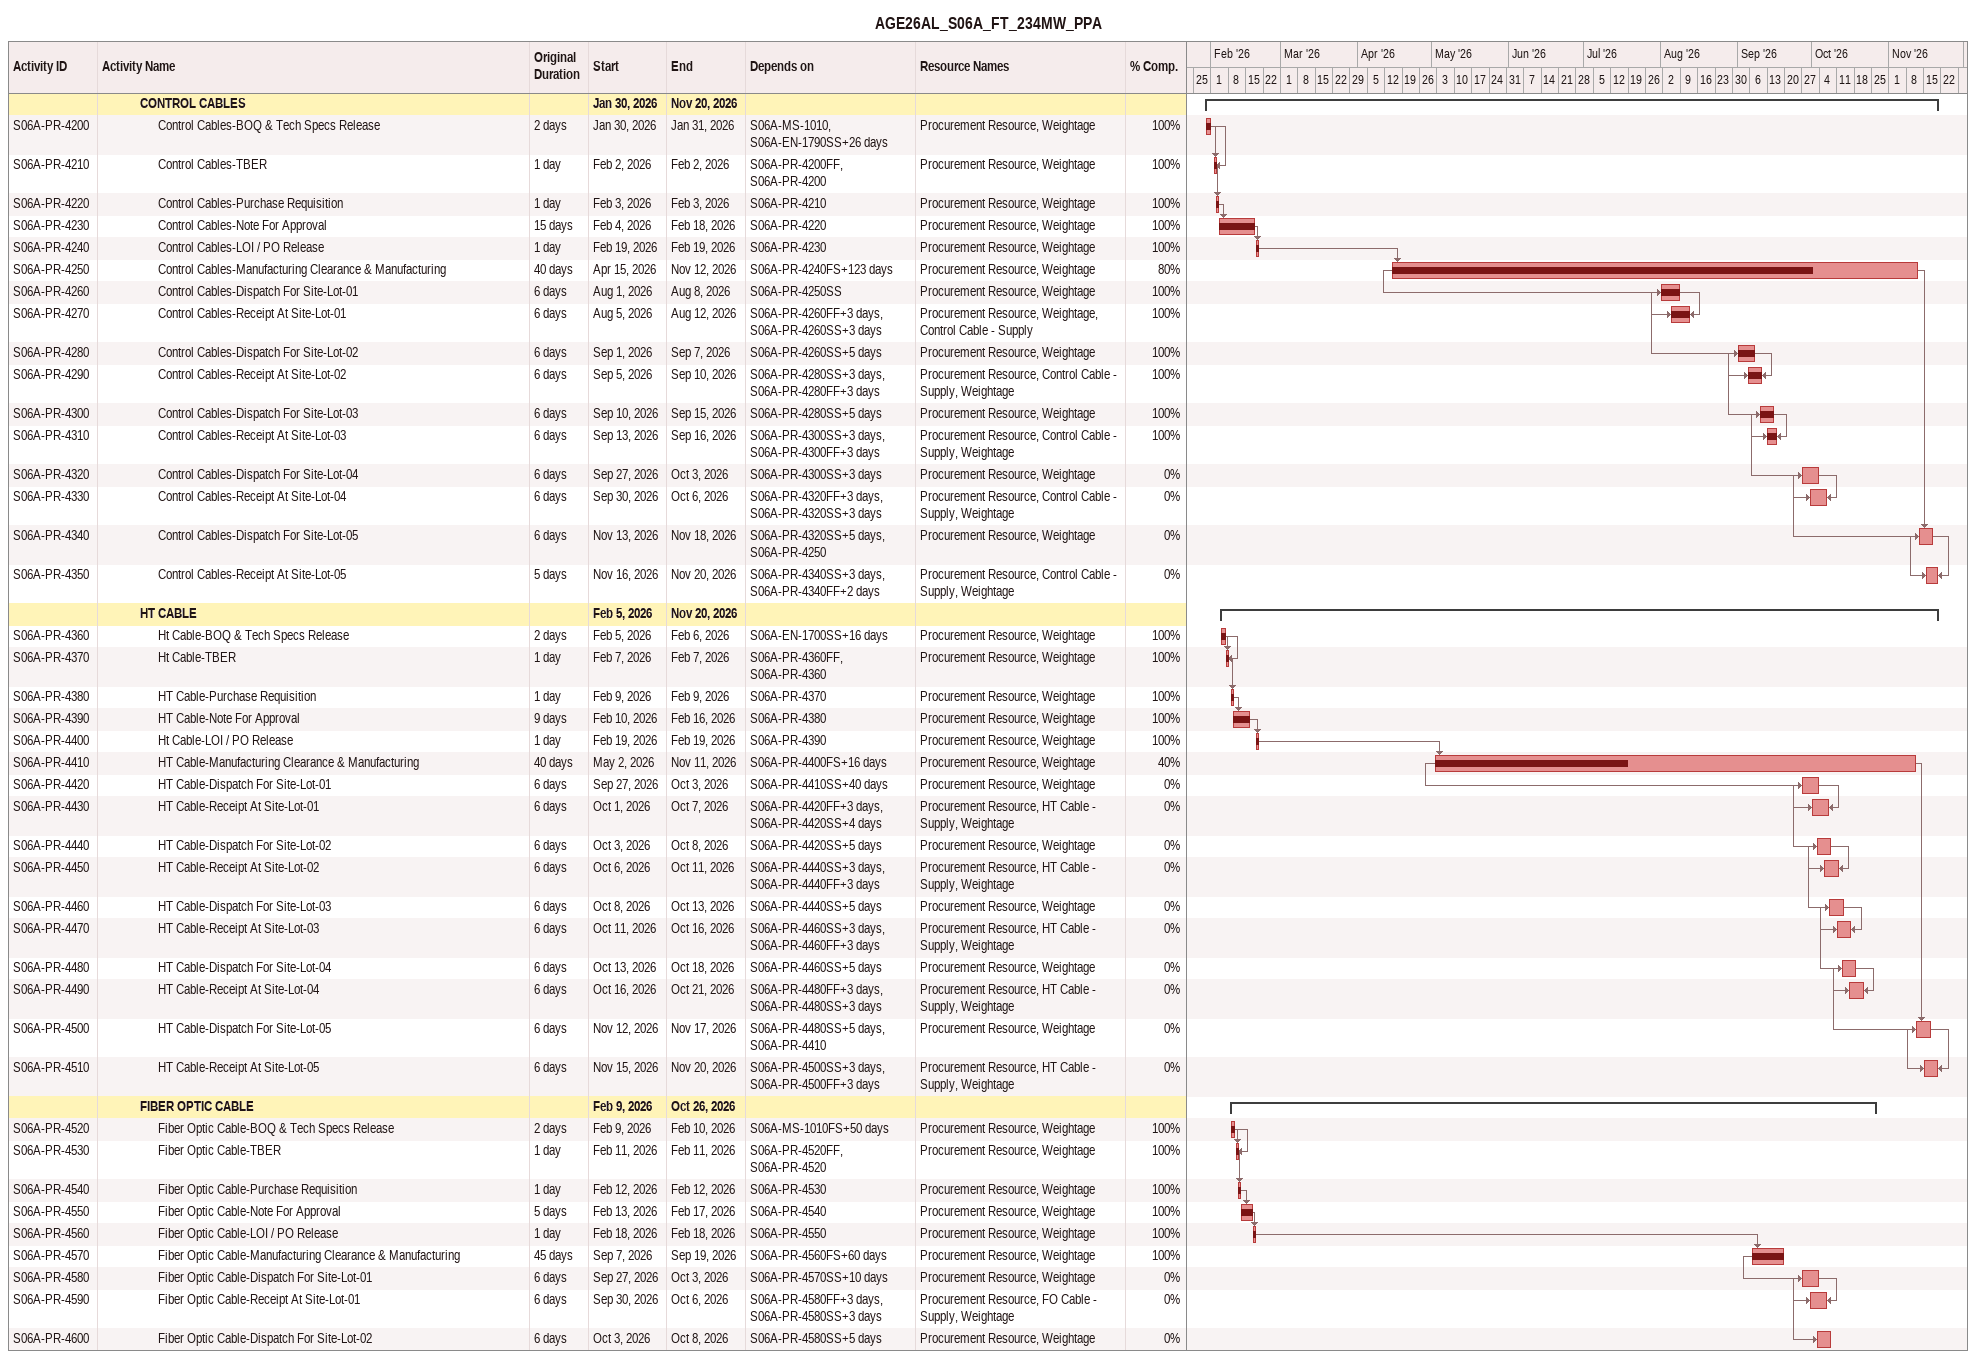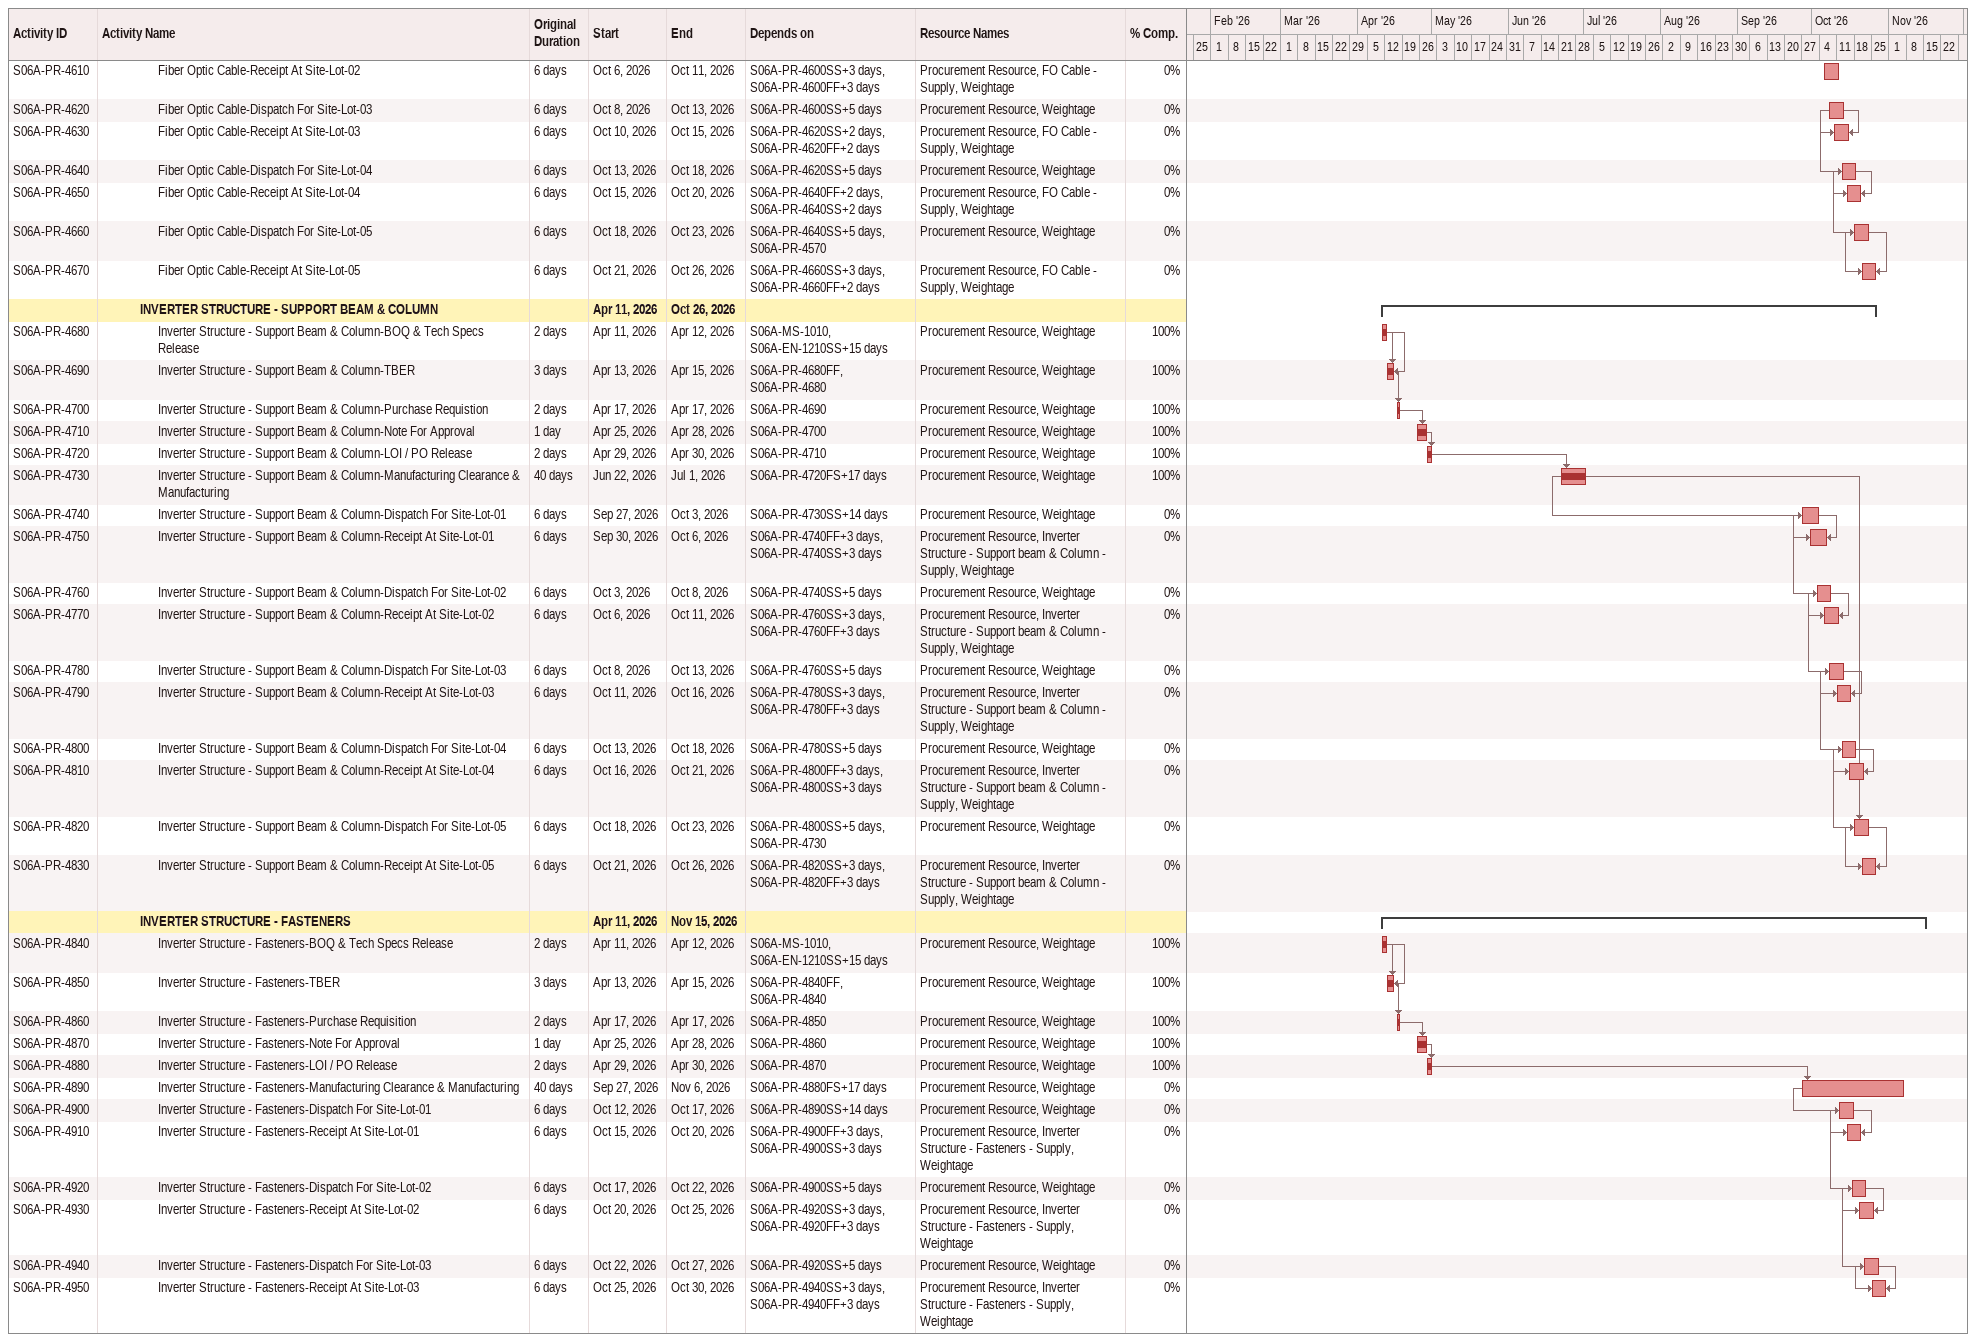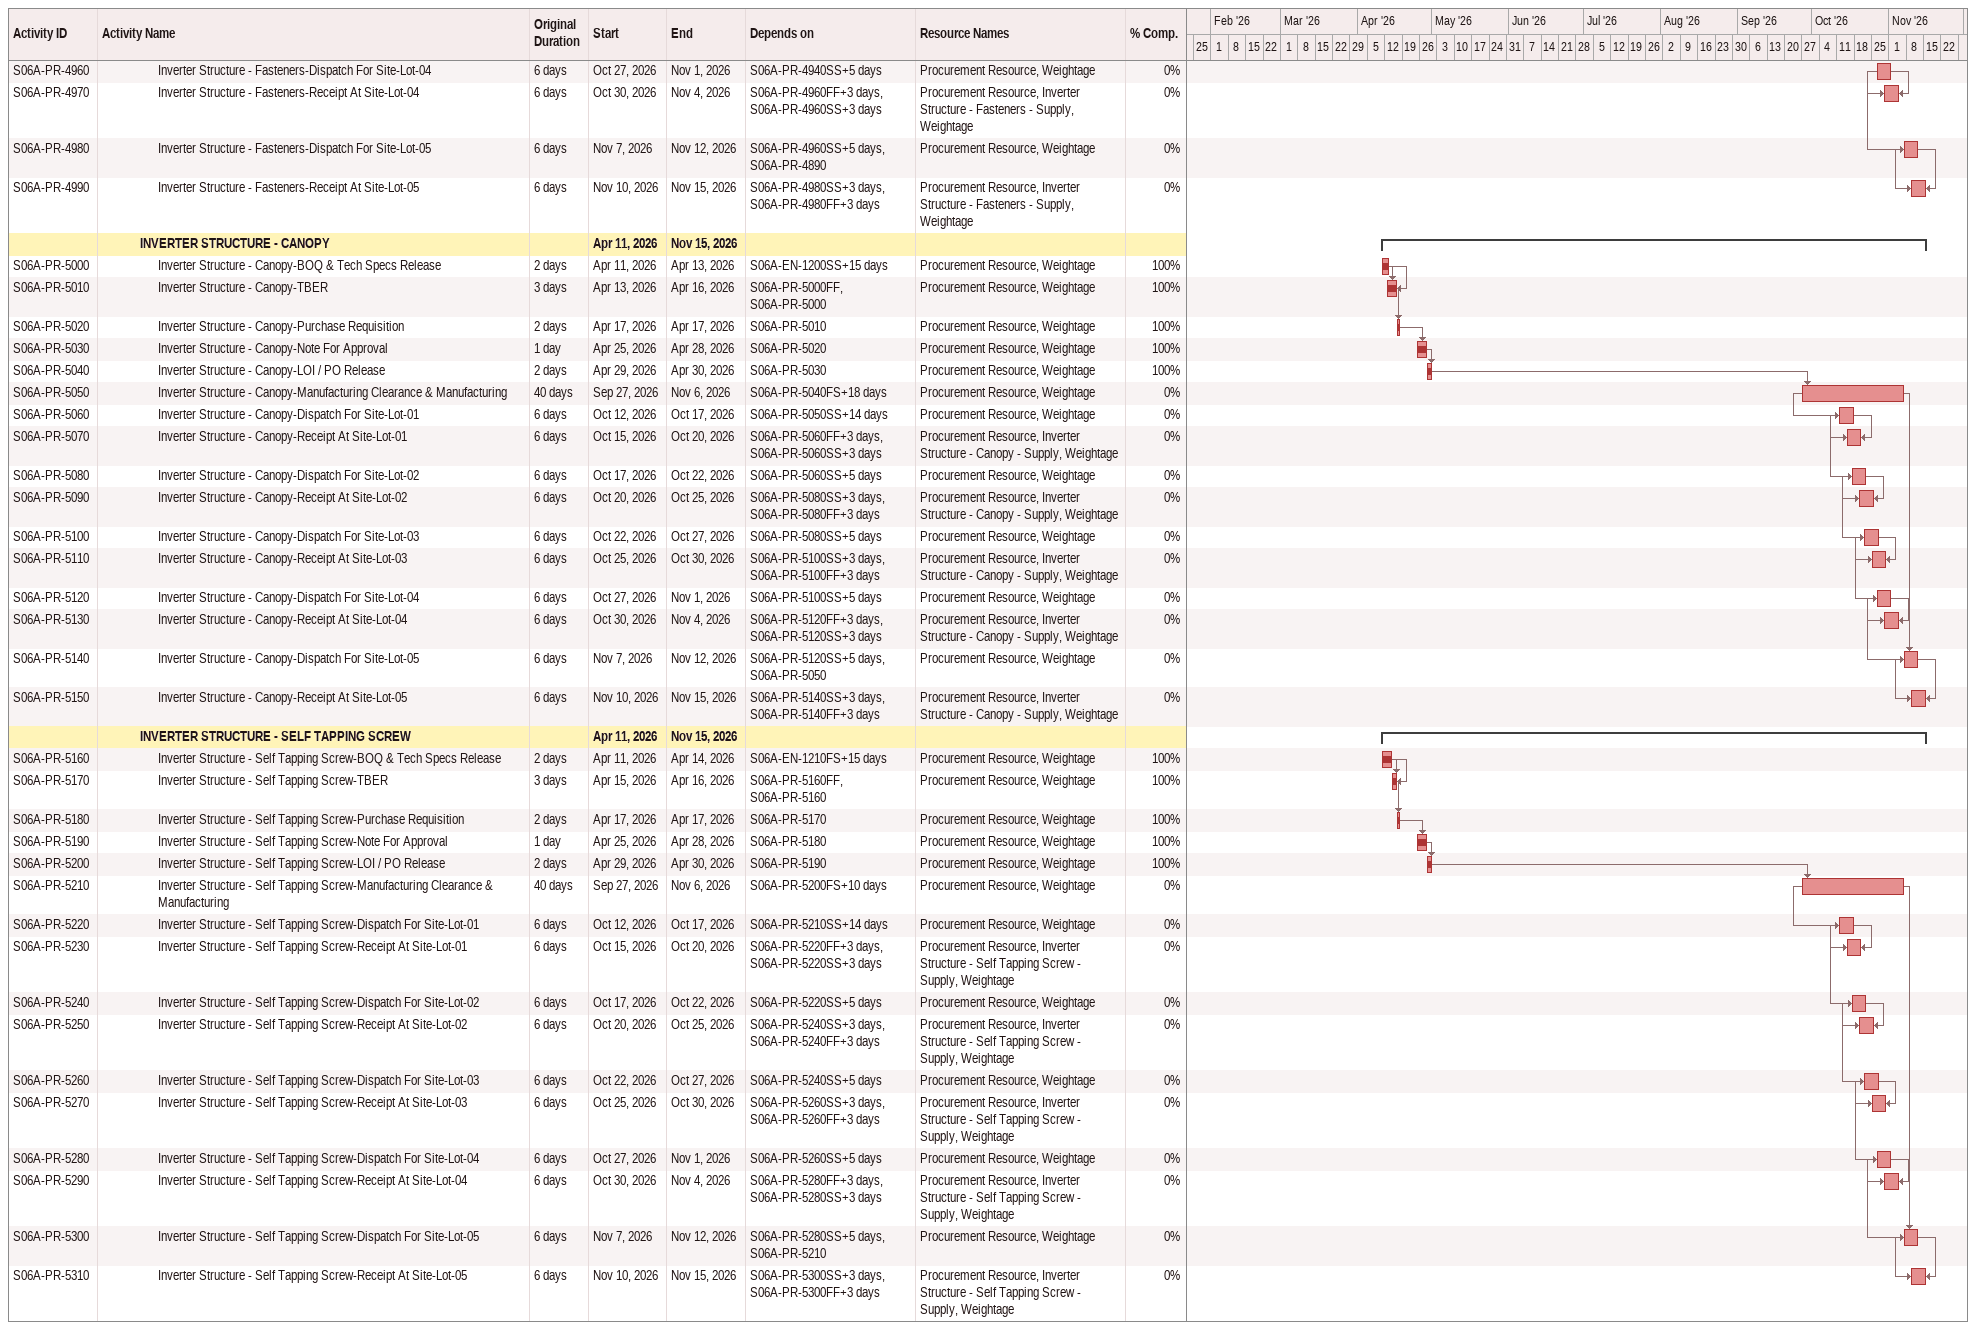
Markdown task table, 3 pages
AGE26AL_S06A_FT_234MW_PPA

| ID | Level | Task | Original duration | Start | Finish | Predecessors | Resources | % complete |
|---|---|---|---|---|---|---|---|---|
|  | 3 | **CONTROL CABLES** |  | 2026-01-30 | 2026-11-20 |  |  |  |
| S06A-PR-4200 | 4 | Control Cables-BOQ & Tech Specs Release | 2d | 2026-01-30 | 2026-01-31 | S06A-MS-1010, S06A-EN-1790SS+26d | Procurement Resource, Weightage | 100 |
| S06A-PR-4210 | 4 | Control Cables-TBER | 1d | 2026-02-02 | 2026-02-02 | S06A-PR-4200FF, S06A-PR-4200 | Procurement Resource, Weightage | 100 |
| S06A-PR-4220 | 4 | Control Cables-Purchase Requisition | 1d | 2026-02-03 | 2026-02-03 | S06A-PR-4210 | Procurement Resource, Weightage | 100 |
| S06A-PR-4230 | 4 | Control Cables-Note For Approval | 15d | 2026-02-04 | 2026-02-18 | S06A-PR-4220 | Procurement Resource, Weightage | 100 |
| S06A-PR-4240 | 4 | Control Cables-LOI / PO Release | 1d | 2026-02-19 | 2026-02-19 | S06A-PR-4230 | Procurement Resource, Weightage | 100 |
| S06A-PR-4250 | 4 | Control Cables-Manufacturing Clearance & Manufacturing | 40d | 2026-04-15 | 2026-11-12 | S06A-PR-4240FS+123d | Procurement Resource, Weightage | 80 |
| S06A-PR-4260 | 4 | Control Cables-Dispatch For Site-Lot-01 | 6d | 2026-08-01 | 2026-08-08 | S06A-PR-4250SS | Procurement Resource, Weightage | 100 |
| S06A-PR-4270 | 4 | Control Cables-Receipt At Site-Lot-01 | 6d | 2026-08-05 | 2026-08-12 | S06A-PR-4260FF+3d, S06A-PR-4260SS+3d | Procurement Resource, Weightage, Control Cable - Supply | 100 |
| S06A-PR-4280 | 4 | Control Cables-Dispatch For Site-Lot-02 | 6d | 2026-09-01 | 2026-09-07 | S06A-PR-4260SS+5d | Procurement Resource, Weightage | 100 |
| S06A-PR-4290 | 4 | Control Cables-Receipt At Site-Lot-02 | 6d | 2026-09-05 | 2026-09-10 | S06A-PR-4280SS+3d, S06A-PR-4280FF+3d | Procurement Resource, Control Cable - Supply, Weightage | 100 |
| S06A-PR-4300 | 4 | Control Cables-Dispatch For Site-Lot-03 | 6d | 2026-09-10 | 2026-09-15 | S06A-PR-4280SS+5d | Procurement Resource, Weightage | 100 |
| S06A-PR-4310 | 4 | Control Cables-Receipt At Site-Lot-03 | 6d | 2026-09-13 | 2026-09-16 | S06A-PR-4300SS+3d, S06A-PR-4300FF+3d | Procurement Resource, Control Cable - Supply, Weightage | 100 |
| S06A-PR-4320 | 4 | Control Cables-Dispatch For Site-Lot-04 | 6d | 2026-09-27 | 2026-10-03 | S06A-PR-4300SS+3d | Procurement Resource, Weightage | 0 |
| S06A-PR-4330 | 4 | Control Cables-Receipt At Site-Lot-04 | 6d | 2026-09-30 | 2026-10-06 | S06A-PR-4320FF+3d, S06A-PR-4320SS+3d | Procurement Resource, Control Cable - Supply, Weightage | 0 |
| S06A-PR-4340 | 4 | Control Cables-Dispatch For Site-Lot-05 | 6d | 2026-11-13 | 2026-11-18 | S06A-PR-4320SS+5d, S06A-PR-4250 | Procurement Resource, Weightage | 0 |
| S06A-PR-4350 | 4 | Control Cables-Receipt At Site-Lot-05 | 5d | 2026-11-16 | 2026-11-20 | S06A-PR-4340SS+3d, S06A-PR-4340FF+2d | Procurement Resource, Control Cable - Supply, Weightage | 0 |
|  | 3 | **HT CABLE** |  | 2026-02-05 | 2026-11-20 |  |  |  |
| S06A-PR-4360 | 4 | Ht Cable-BOQ & Tech Specs Release | 2d | 2026-02-05 | 2026-02-06 | S06A-EN-1700SS+16d | Procurement Resource, Weightage | 100 |
| S06A-PR-4370 | 4 | Ht Cable-TBER | 1d | 2026-02-07 | 2026-02-07 | S06A-PR-4360FF, S06A-PR-4360 | Procurement Resource, Weightage | 100 |
| S06A-PR-4380 | 4 | HT Cable-Purchase Requisition | 1d | 2026-02-09 | 2026-02-09 | S06A-PR-4370 | Procurement Resource, Weightage | 100 |
| S06A-PR-4390 | 4 | HT Cable-Note For Approval | 9d | 2026-02-10 | 2026-02-16 | S06A-PR-4380 | Procurement Resource, Weightage | 100 |
| S06A-PR-4400 | 4 | Ht Cable-LOI / PO Release | 1d | 2026-02-19 | 2026-02-19 | S06A-PR-4390 | Procurement Resource, Weightage | 100 |
| S06A-PR-4410 | 4 | HT Cable-Manufacturing Clearance & Manufacturing | 40d | 2026-05-02 | 2026-11-11 | S06A-PR-4400FS+16d | Procurement Resource, Weightage | 40 |
| S06A-PR-4420 | 4 | HT Cable-Dispatch For Site-Lot-01 | 6d | 2026-09-27 | 2026-10-03 | S06A-PR-4410SS+40d | Procurement Resource, Weightage | 0 |
| S06A-PR-4430 | 4 | HT Cable-Receipt At Site-Lot-01 | 6d | 2026-10-01 | 2026-10-07 | S06A-PR-4420FF+3d, S06A-PR-4420SS+4d | Procurement Resource, HT Cable - Supply, Weightage | 0 |
| S06A-PR-4440 | 4 | HT Cable-Dispatch For Site-Lot-02 | 6d | 2026-10-03 | 2026-10-08 | S06A-PR-4420SS+5d | Procurement Resource, Weightage | 0 |
| S06A-PR-4450 | 4 | HT Cable-Receipt At Site-Lot-02 | 6d | 2026-10-06 | 2026-10-11 | S06A-PR-4440SS+3d, S06A-PR-4440FF+3d | Procurement Resource, HT Cable - Supply, Weightage | 0 |
| S06A-PR-4460 | 4 | HT Cable-Dispatch For Site-Lot-03 | 6d | 2026-10-08 | 2026-10-13 | S06A-PR-4440SS+5d | Procurement Resource, Weightage | 0 |
| S06A-PR-4470 | 4 | HT Cable-Receipt At Site-Lot-03 | 6d | 2026-10-11 | 2026-10-16 | S06A-PR-4460SS+3d, S06A-PR-4460FF+3d | Procurement Resource, HT Cable - Supply, Weightage | 0 |
| S06A-PR-4480 | 4 | HT Cable-Dispatch For Site-Lot-04 | 6d | 2026-10-13 | 2026-10-18 | S06A-PR-4460SS+5d | Procurement Resource, Weightage | 0 |
| S06A-PR-4490 | 4 | HT Cable-Receipt At Site-Lot-04 | 6d | 2026-10-16 | 2026-10-21 | S06A-PR-4480FF+3d, S06A-PR-4480SS+3d | Procurement Resource, HT Cable - Supply, Weightage | 0 |
| S06A-PR-4500 | 4 | HT Cable-Dispatch For Site-Lot-05 | 6d | 2026-11-12 | 2026-11-17 | S06A-PR-4480SS+5d, S06A-PR-4410 | Procurement Resource, Weightage | 0 |
| S06A-PR-4510 | 4 | HT Cable-Receipt At Site-Lot-05 | 6d | 2026-11-15 | 2026-11-20 | S06A-PR-4500SS+3d, S06A-PR-4500FF+3d | Procurement Resource, HT Cable - Supply, Weightage | 0 |
|  | 3 | **FIBER OPTIC CABLE** |  | 2026-02-09 | 2026-10-26 |  |  |  |
| S06A-PR-4520 | 4 | Fiber Optic Cable-BOQ & Tech Specs Release | 2d | 2026-02-09 | 2026-02-10 | S06A-MS-1010FS+50d | Procurement Resource, Weightage | 100 |
| S06A-PR-4530 | 4 | Fiber Optic Cable-TBER | 1d | 2026-02-11 | 2026-02-11 | S06A-PR-4520FF, S06A-PR-4520 | Procurement Resource, Weightage | 100 |
| S06A-PR-4540 | 4 | Fiber Optic Cable-Purchase Requisition | 1d | 2026-02-12 | 2026-02-12 | S06A-PR-4530 | Procurement Resource, Weightage | 100 |
| S06A-PR-4550 | 4 | Fiber Optic Cable-Note For Approval | 5d | 2026-02-13 | 2026-02-17 | S06A-PR-4540 | Procurement Resource, Weightage | 100 |
| S06A-PR-4560 | 4 | Fiber Optic Cable-LOI / PO Release | 1d | 2026-02-18 | 2026-02-18 | S06A-PR-4550 | Procurement Resource, Weightage | 100 |
| S06A-PR-4570 | 4 | Fiber Optic Cable-Manufacturing Clearance & Manufacturing | 45d | 2026-09-07 | 2026-09-19 | S06A-PR-4560FS+60d | Procurement Resource, Weightage | 100 |
| S06A-PR-4580 | 4 | Fiber Optic Cable-Dispatch For Site-Lot-01 | 6d | 2026-09-27 | 2026-10-03 | S06A-PR-4570SS+10d | Procurement Resource, Weightage | 0 |
| S06A-PR-4590 | 4 | Fiber Optic Cable-Receipt At Site-Lot-01 | 6d | 2026-09-30 | 2026-10-06 | S06A-PR-4580FF+3d, S06A-PR-4580SS+3d | Procurement Resource, FO Cable - Supply, Weightage | 0 |
| S06A-PR-4600 | 4 | Fiber Optic Cable-Dispatch For Site-Lot-02 | 6d | 2026-10-03 | 2026-10-08 | S06A-PR-4580SS+5d | Procurement Resource, Weightage | 0 |
| S06A-PR-4610 | 4 | Fiber Optic Cable-Receipt At Site-Lot-02 | 6d | 2026-10-06 | 2026-10-11 | S06A-PR-4600SS+3d, S06A-PR-4600FF+3d | Procurement Resource, FO Cable - Supply, Weightage | 0 |
| S06A-PR-4620 | 4 | Fiber Optic Cable-Dispatch For Site-Lot-03 | 6d | 2026-10-08 | 2026-10-13 | S06A-PR-4600SS+5d | Procurement Resource, Weightage | 0 |
| S06A-PR-4630 | 4 | Fiber Optic Cable-Receipt At Site-Lot-03 | 6d | 2026-10-10 | 2026-10-15 | S06A-PR-4620SS+2d, S06A-PR-4620FF+2d | Procurement Resource, FO Cable - Supply, Weightage | 0 |
| S06A-PR-4640 | 4 | Fiber Optic Cable-Dispatch For Site-Lot-04 | 6d | 2026-10-13 | 2026-10-18 | S06A-PR-4620SS+5d | Procurement Resource, Weightage | 0 |
| S06A-PR-4650 | 4 | Fiber Optic Cable-Receipt At Site-Lot-04 | 6d | 2026-10-15 | 2026-10-20 | S06A-PR-4640FF+2d, S06A-PR-4640SS+2d | Procurement Resource, FO Cable - Supply, Weightage | 0 |
| S06A-PR-4660 | 4 | Fiber Optic Cable-Dispatch For Site-Lot-05 | 6d | 2026-10-18 | 2026-10-23 | S06A-PR-4640SS+5d, S06A-PR-4570 | Procurement Resource, Weightage | 0 |
| S06A-PR-4670 | 4 | Fiber Optic Cable-Receipt At Site-Lot-05 | 6d | 2026-10-21 | 2026-10-26 | S06A-PR-4660SS+3d, S06A-PR-4660FF+2d | Procurement Resource, FO Cable - Supply, Weightage | 0 |
|  | 3 | **INVERTER STRUCTURE - SUPPORT BEAM & COLUMN** |  | 2026-04-11 | 2026-10-26 |  |  |  |
| S06A-PR-4680 | 4 | Inverter Structure - Support Beam & Column-BOQ & Tech Specs Release | 2d | 2026-04-11 | 2026-04-12 | S06A-MS-1010, S06A-EN-1210SS+15d | Procurement Resource, Weightage | 100 |
| S06A-PR-4690 | 4 | Inverter Structure - Support Beam & Column-TBER | 3d | 2026-04-13 | 2026-04-15 | S06A-PR-4680FF, S06A-PR-4680 | Procurement Resource, Weightage | 100 |
| S06A-PR-4700 | 4 | Inverter Structure - Support Beam & Column-Purchase Requistion | 2d | 2026-04-17 | 2026-04-17 | S06A-PR-4690 | Procurement Resource, Weightage | 100 |
| S06A-PR-4710 | 4 | Inverter Structure - Support Beam & Column-Note For Approval | 1d | 2026-04-25 | 2026-04-28 | S06A-PR-4700 | Procurement Resource, Weightage | 100 |
| S06A-PR-4720 | 4 | Inverter Structure - Support Beam & Column-LOI / PO Release | 2d | 2026-04-29 | 2026-04-30 | S06A-PR-4710 | Procurement Resource, Weightage | 100 |
| S06A-PR-4730 | 4 | Inverter Structure - Support Beam & Column-Manufacturing Clearance & Manufacturing | 40d | 2026-06-22 | 2026-07-01 | S06A-PR-4720FS+17d | Procurement Resource, Weightage | 100 |
| S06A-PR-4740 | 4 | Inverter Structure - Support Beam & Column-Dispatch For Site-Lot-01 | 6d | 2026-09-27 | 2026-10-03 | S06A-PR-4730SS+14d | Procurement Resource, Weightage | 0 |
| S06A-PR-4750 | 4 | Inverter Structure - Support Beam & Column-Receipt At Site-Lot-01 | 6d | 2026-09-30 | 2026-10-06 | S06A-PR-4740FF+3d, S06A-PR-4740SS+3d | Procurement Resource, Inverter Structure - Support beam & Column - Supply, Weightage | 0 |
| S06A-PR-4760 | 4 | Inverter Structure - Support Beam & Column-Dispatch For Site-Lot-02 | 6d | 2026-10-03 | 2026-10-08 | S06A-PR-4740SS+5d | Procurement Resource, Weightage | 0 |
| S06A-PR-4770 | 4 | Inverter Structure - Support Beam & Column-Receipt At Site-Lot-02 | 6d | 2026-10-06 | 2026-10-11 | S06A-PR-4760SS+3d, S06A-PR-4760FF+3d | Procurement Resource, Inverter Structure - Support beam & Column - Supply, Weightage | 0 |
| S06A-PR-4780 | 4 | Inverter Structure - Support Beam & Column-Dispatch For Site-Lot-03 | 6d | 2026-10-08 | 2026-10-13 | S06A-PR-4760SS+5d | Procurement Resource, Weightage | 0 |
| S06A-PR-4790 | 4 | Inverter Structure - Support Beam & Column-Receipt At Site-Lot-03 | 6d | 2026-10-11 | 2026-10-16 | S06A-PR-4780SS+3d, S06A-PR-4780FF+3d | Procurement Resource, Inverter Structure - Support beam & Column - Supply, Weightage | 0 |
| S06A-PR-4800 | 4 | Inverter Structure - Support Beam & Column-Dispatch For Site-Lot-04 | 6d | 2026-10-13 | 2026-10-18 | S06A-PR-4780SS+5d | Procurement Resource, Weightage | 0 |
| S06A-PR-4810 | 4 | Inverter Structure - Support Beam & Column-Receipt At Site-Lot-04 | 6d | 2026-10-16 | 2026-10-21 | S06A-PR-4800FF+3d, S06A-PR-4800SS+3d | Procurement Resource, Inverter Structure - Support beam & Column - Supply, Weightage | 0 |
| S06A-PR-4820 | 4 | Inverter Structure - Support Beam & Column-Dispatch For Site-Lot-05 | 6d | 2026-10-18 | 2026-10-23 | S06A-PR-4800SS+5d, S06A-PR-4730 | Procurement Resource, Weightage | 0 |
| S06A-PR-4830 | 4 | Inverter Structure - Support Beam & Column-Receipt At Site-Lot-05 | 6d | 2026-10-21 | 2026-10-26 | S06A-PR-4820SS+3d, S06A-PR-4820FF+3d | Procurement Resource, Inverter Structure - Support beam & Column - Supply, Weightage | 0 |
|  | 3 | **INVERTER STRUCTURE - FASTENERS** |  | 2026-04-11 | 2026-11-15 |  |  |  |
| S06A-PR-4840 | 4 | Inverter Structure - Fasteners-BOQ & Tech Specs Release | 2d | 2026-04-11 | 2026-04-12 | S06A-MS-1010, S06A-EN-1210SS+15d | Procurement Resource, Weightage | 100 |
| S06A-PR-4850 | 4 | Inverter Structure - Fasteners-TBER | 3d | 2026-04-13 | 2026-04-15 | S06A-PR-4840FF, S06A-PR-4840 | Procurement Resource, Weightage | 100 |
| S06A-PR-4860 | 4 | Inverter Structure - Fasteners-Purchase Requisition | 2d | 2026-04-17 | 2026-04-17 | S06A-PR-4850 | Procurement Resource, Weightage | 100 |
| S06A-PR-4870 | 4 | Inverter Structure - Fasteners-Note For Approval | 1d | 2026-04-25 | 2026-04-28 | S06A-PR-4860 | Procurement Resource, Weightage | 100 |
| S06A-PR-4880 | 4 | Inverter Structure - Fasteners-LOI / PO Release | 2d | 2026-04-29 | 2026-04-30 | S06A-PR-4870 | Procurement Resource, Weightage | 100 |
| S06A-PR-4890 | 4 | Inverter Structure - Fasteners-Manufacturing Clearance & Manufacturing | 40d | 2026-09-27 | 2026-11-06 | S06A-PR-4880FS+17d | Procurement Resource, Weightage | 0 |
| S06A-PR-4900 | 4 | Inverter Structure - Fasteners-Dispatch For Site-Lot-01 | 6d | 2026-10-12 | 2026-10-17 | S06A-PR-4890SS+14d | Procurement Resource, Weightage | 0 |
| S06A-PR-4910 | 4 | Inverter Structure - Fasteners-Receipt At Site-Lot-01 | 6d | 2026-10-15 | 2026-10-20 | S06A-PR-4900FF+3d, S06A-PR-4900SS+3d | Procurement Resource, Inverter Structure - Fasteners - Supply, Weightage | 0 |
| S06A-PR-4920 | 4 | Inverter Structure - Fasteners-Dispatch For Site-Lot-02 | 6d | 2026-10-17 | 2026-10-22 | S06A-PR-4900SS+5d | Procurement Resource, Weightage | 0 |
| S06A-PR-4930 | 4 | Inverter Structure - Fasteners-Receipt At Site-Lot-02 | 6d | 2026-10-20 | 2026-10-25 | S06A-PR-4920SS+3d, S06A-PR-4920FF+3d | Procurement Resource, Inverter Structure - Fasteners - Supply, Weightage | 0 |
| S06A-PR-4940 | 4 | Inverter Structure - Fasteners-Dispatch For Site-Lot-03 | 6d | 2026-10-22 | 2026-10-27 | S06A-PR-4920SS+5d | Procurement Resource, Weightage | 0 |
| S06A-PR-4950 | 4 | Inverter Structure - Fasteners-Receipt At Site-Lot-03 | 6d | 2026-10-25 | 2026-10-30 | S06A-PR-4940SS+3d, S06A-PR-4940FF+3d | Procurement Resource, Inverter Structure - Fasteners - Supply, Weightage | 0 |
| S06A-PR-4960 | 4 | Inverter Structure - Fasteners-Dispatch For Site-Lot-04 | 6d | 2026-10-27 | 2026-11-01 | S06A-PR-4940SS+5d | Procurement Resource, Weightage | 0 |
| S06A-PR-4970 | 4 | Inverter Structure - Fasteners-Receipt At Site-Lot-04 | 6d | 2026-10-30 | 2026-11-04 | S06A-PR-4960FF+3d, S06A-PR-4960SS+3d | Procurement Resource, Inverter Structure - Fasteners - Supply, Weightage | 0 |
| S06A-PR-4980 | 4 | Inverter Structure - Fasteners-Dispatch For Site-Lot-05 | 6d | 2026-11-07 | 2026-11-12 | S06A-PR-4960SS+5d, S06A-PR-4890 | Procurement Resource, Weightage | 0 |
| S06A-PR-4990 | 4 | Inverter Structure - Fasteners-Receipt At Site-Lot-05 | 6d | 2026-11-10 | 2026-11-15 | S06A-PR-4980SS+3d, S06A-PR-4980FF+3d | Procurement Resource, Inverter Structure - Fasteners - Supply, Weightage | 0 |
|  | 3 | **INVERTER STRUCTURE - CANOPY** |  | 2026-04-11 | 2026-11-15 |  |  |  |
| S06A-PR-5000 | 4 | Inverter Structure - Canopy-BOQ & Tech Specs Release | 2d | 2026-04-11 | 2026-04-13 | S06A-EN-1200SS+15d | Procurement Resource, Weightage | 100 |
| S06A-PR-5010 | 4 | Inverter Structure - Canopy-TBER | 3d | 2026-04-13 | 2026-04-16 | S06A-PR-5000FF, S06A-PR-5000 | Procurement Resource, Weightage | 100 |
| S06A-PR-5020 | 4 | Inverter Structure - Canopy-Purchase Requisition | 2d | 2026-04-17 | 2026-04-17 | S06A-PR-5010 | Procurement Resource, Weightage | 100 |
| S06A-PR-5030 | 4 | Inverter Structure - Canopy-Note For Approval | 1d | 2026-04-25 | 2026-04-28 | S06A-PR-5020 | Procurement Resource, Weightage | 100 |
| S06A-PR-5040 | 4 | Inverter Structure - Canopy-LOI / PO Release | 2d | 2026-04-29 | 2026-04-30 | S06A-PR-5030 | Procurement Resource, Weightage | 100 |
| S06A-PR-5050 | 4 | Inverter Structure - Canopy-Manufacturing Clearance & Manufacturing | 40d | 2026-09-27 | 2026-11-06 | S06A-PR-5040FS+18d | Procurement Resource, Weightage | 0 |
| S06A-PR-5060 | 4 | Inverter Structure - Canopy-Dispatch For Site-Lot-01 | 6d | 2026-10-12 | 2026-10-17 | S06A-PR-5050SS+14d | Procurement Resource, Weightage | 0 |
| S06A-PR-5070 | 4 | Inverter Structure - Canopy-Receipt At Site-Lot-01 | 6d | 2026-10-15 | 2026-10-20 | S06A-PR-5060FF+3d, S06A-PR-5060SS+3d | Procurement Resource, Inverter Structure - Canopy - Supply, Weightage | 0 |
| S06A-PR-5080 | 4 | Inverter Structure - Canopy-Dispatch For Site-Lot-02 | 6d | 2026-10-17 | 2026-10-22 | S06A-PR-5060SS+5d | Procurement Resource, Weightage | 0 |
| S06A-PR-5090 | 4 | Inverter Structure - Canopy-Receipt At Site-Lot-02 | 6d | 2026-10-20 | 2026-10-25 | S06A-PR-5080SS+3d, S06A-PR-5080FF+3d | Procurement Resource, Inverter Structure - Canopy - Supply, Weightage | 0 |
| S06A-PR-5100 | 4 | Inverter Structure - Canopy-Dispatch For Site-Lot-03 | 6d | 2026-10-22 | 2026-10-27 | S06A-PR-5080SS+5d | Procurement Resource, Weightage | 0 |
| S06A-PR-5110 | 4 | Inverter Structure - Canopy-Receipt At Site-Lot-03 | 6d | 2026-10-25 | 2026-10-30 | S06A-PR-5100SS+3d, S06A-PR-5100FF+3d | Procurement Resource, Inverter Structure - Canopy - Supply, Weightage | 0 |
| S06A-PR-5120 | 4 | Inverter Structure - Canopy-Dispatch For Site-Lot-04 | 6d | 2026-10-27 | 2026-11-01 | S06A-PR-5100SS+5d | Procurement Resource, Weightage | 0 |
| S06A-PR-5130 | 4 | Inverter Structure - Canopy-Receipt At Site-Lot-04 | 6d | 2026-10-30 | 2026-11-04 | S06A-PR-5120FF+3d, S06A-PR-5120SS+3d | Procurement Resource, Inverter Structure - Canopy - Supply, Weightage | 0 |
| S06A-PR-5140 | 4 | Inverter Structure - Canopy-Dispatch For Site-Lot-05 | 6d | 2026-11-07 | 2026-11-12 | S06A-PR-5120SS+5d, S06A-PR-5050 | Procurement Resource, Weightage | 0 |
| S06A-PR-5150 | 4 | Inverter Structure - Canopy-Receipt At Site-Lot-05 | 6d | 2026-11-10 | 2026-11-15 | S06A-PR-5140SS+3d, S06A-PR-5140FF+3d | Procurement Resource, Inverter Structure - Canopy - Supply, Weightage | 0 |
|  | 3 | **INVERTER STRUCTURE - SELF TAPPING SCREW** |  | 2026-04-11 | 2026-11-15 |  |  |  |
| S06A-PR-5160 | 4 | Inverter Structure - Self Tapping Screw-BOQ & Tech Specs Release | 2d | 2026-04-11 | 2026-04-14 | S06A-EN-1210FS+15d | Procurement Resource, Weightage | 100 |
| S06A-PR-5170 | 4 | Inverter Structure - Self Tapping Screw-TBER | 3d | 2026-04-15 | 2026-04-16 | S06A-PR-5160FF, S06A-PR-5160 | Procurement Resource, Weightage | 100 |
| S06A-PR-5180 | 4 | Inverter Structure - Self Tapping Screw-Purchase Requisition | 2d | 2026-04-17 | 2026-04-17 | S06A-PR-5170 | Procurement Resource, Weightage | 100 |
| S06A-PR-5190 | 4 | Inverter Structure - Self Tapping Screw-Note For Approval | 1d | 2026-04-25 | 2026-04-28 | S06A-PR-5180 | Procurement Resource, Weightage | 100 |
| S06A-PR-5200 | 4 | Inverter Structure - Self Tapping Screw-LOI / PO Release | 2d | 2026-04-29 | 2026-04-30 | S06A-PR-5190 | Procurement Resource, Weightage | 100 |
| S06A-PR-5210 | 4 | Inverter Structure - Self Tapping Screw-Manufacturing Clearance & Manufacturing | 40d | 2026-09-27 | 2026-11-06 | S06A-PR-5200FS+10d | Procurement Resource, Weightage | 0 |
| S06A-PR-5220 | 4 | Inverter Structure - Self Tapping Screw-Dispatch For Site-Lot-01 | 6d | 2026-10-12 | 2026-10-17 | S06A-PR-5210SS+14d | Procurement Resource, Weightage | 0 |
| S06A-PR-5230 | 4 | Inverter Structure - Self Tapping Screw-Receipt At Site-Lot-01 | 6d | 2026-10-15 | 2026-10-20 | S06A-PR-5220FF+3d, S06A-PR-5220SS+3d | Procurement Resource, Inverter Structure - Self Tapping Screw - Supply, Weightage | 0 |
| S06A-PR-5240 | 4 | Inverter Structure - Self Tapping Screw-Dispatch For Site-Lot-02 | 6d | 2026-10-17 | 2026-10-22 | S06A-PR-5220SS+5d | Procurement Resource, Weightage | 0 |
| S06A-PR-5250 | 4 | Inverter Structure - Self Tapping Screw-Receipt At Site-Lot-02 | 6d | 2026-10-20 | 2026-10-25 | S06A-PR-5240SS+3d, S06A-PR-5240FF+3d | Procurement Resource, Inverter Structure - Self Tapping Screw - Supply, Weightage | 0 |
| S06A-PR-5260 | 4 | Inverter Structure - Self Tapping Screw-Dispatch For Site-Lot-03 | 6d | 2026-10-22 | 2026-10-27 | S06A-PR-5240SS+5d | Procurement Resource, Weightage | 0 |
| S06A-PR-5270 | 4 | Inverter Structure - Self Tapping Screw-Receipt At Site-Lot-03 | 6d | 2026-10-25 | 2026-10-30 | S06A-PR-5260SS+3d, S06A-PR-5260FF+3d | Procurement Resource, Inverter Structure - Self Tapping Screw - Supply, Weightage | 0 |
| S06A-PR-5280 | 4 | Inverter Structure - Self Tapping Screw-Dispatch For Site-Lot-04 | 6d | 2026-10-27 | 2026-11-01 | S06A-PR-5260SS+5d | Procurement Resource, Weightage | 0 |
| S06A-PR-5290 | 4 | Inverter Structure - Self Tapping Screw-Receipt At Site-Lot-04 | 6d | 2026-10-30 | 2026-11-04 | S06A-PR-5280FF+3d, S06A-PR-5280SS+3d | Procurement Resource, Inverter Structure - Self Tapping Screw - Supply, Weightage | 0 |
| S06A-PR-5300 | 4 | Inverter Structure - Self Tapping Screw-Dispatch For Site-Lot-05 | 6d | 2026-11-07 | 2026-11-12 | S06A-PR-5280SS+5d, S06A-PR-5210 | Procurement Resource, Weightage | 0 |
| S06A-PR-5310 | 4 | Inverter Structure - Self Tapping Screw-Receipt At Site-Lot-05 | 6d | 2026-11-10 | 2026-11-15 | S06A-PR-5300SS+3d, S06A-PR-5300FF+3d | Procurement Resource, Inverter Structure - Self Tapping Screw - Supply, Weightage | 0 |
